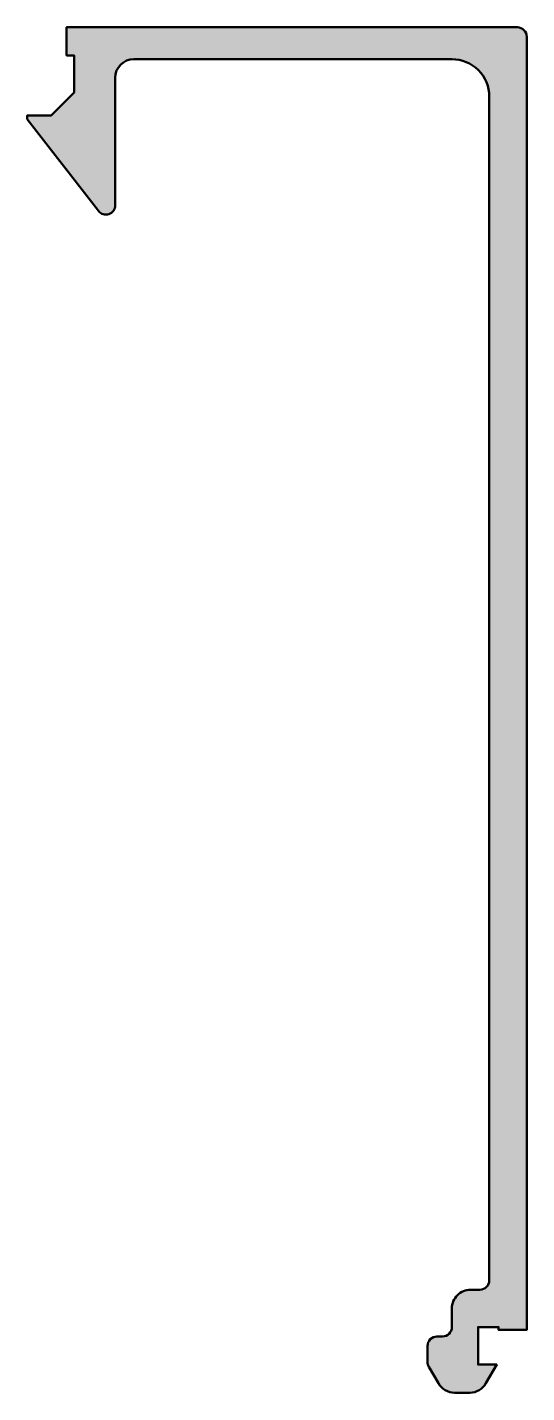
# Model space of a CAD drawing. Extents: x -1.7 to 25, y -72.9 to 0.
import ezdxf

# ---------------------------------------------------------------- set-up
doc = ezdxf.new("R2010")
doc.units = 0
doc.layers.add('0S-Alu contour', color=7, linetype='Continuous', lineweight=50)
doc.layers.add('0S-Alu hatch', color=252, linetype='Continuous', lineweight=25)

# ---------------------------------------------------------------- blocks, each defined once
blk = doc.blocks.new('153940__76A309C1_8044_4117_B8E0_5C358BE0E586_')
at = {"layer": '0S-Alu hatch'}
h = blk.add_hatch(color=256, dxfattribs=at)
edge = h.paths.add_edge_path()
edge.add_line((0.8000000000000326, -3.480926006636153), (0.8000000000000362, -1.500000000000028))
edge.add_line((0.8000000000000362, -1.500000000000028), (0.4000000000000199, -1.5))
edge.add_line((0.4000000000000199, -1.5), (0.400000000000027, 0))
edge.add_line((0.400000000000027, 0), (24.49999999999998, 0))
edge.add_ellipse((24.50000000000001, -0.4999999999999835), major_axis=(-0.4999999999999835, 0), ratio=1, start_angle=180, end_angle=270.00000000000244, ccw=False)
edge.add_line((24.99999999999999, -0.4999999999999858), (25, -69.55000000000001))
edge.add_line((25, -69.55000000000001), (23.5, -69.55000000000001))
edge.add_line((23.5, -69.55000000000001), (23.5, -69.4))
edge.add_line((23.5, -69.4), (22.39999999999999, -69.4))
edge.add_line((22.39999999999999, -69.4), (22.39999999999999, -71.4))
edge.add_line((22.39999999999999, -71.4), (23.39999999999998, -71.4))
edge.add_line((23.39999999999998, -71.4), (22.82264973081038, -72.39999999999996))
edge.add_ellipse((21.95662432702593, -71.8999999999999), major_axis=(-1.000000000000039, 0), ratio=1, start_angle=89.9999999999988, end_angle=149.9999999999976, ccw=False)
edge.add_line((21.95662432702591, -72.89999999999995), (21.14337567297406, -72.89999999999995))
edge.add_ellipse((21.14337567297404, -71.89999999999996), major_axis=(-0.9999999999999715, 0), ratio=1, start_angle=29.999999999999886, end_angle=90.00000000000102, ccw=False)
edge.add_line((20.27735026918963, -72.39999999999996), (19.76698729810784, -71.51602540378443))
edge.add_ellipse((20.20000000000001, -71.26602540378434), major_axis=(-0.5000000000000006, 0), ratio=1, start_angle=0, end_angle=30.000000000011312, ccw=False)
edge.add_line((19.7, -71.26602540378433), (19.69999999999999, -70.39999999999999))
edge.add_ellipse((20.19999999999996, -70.39999999999998), major_axis=(-0.4999999999999716, 0), ratio=1, start_angle=269.99999999999756, end_angle=360, ccw=False)
edge.add_line((20.19999999999999, -69.9), (20.49999999999999, -69.89999999999999))
edge.add_arc((20.50000000000001, -69.4), 0.5, 269.9999999999976, 360)
edge.add_line((21.00000000000001, -69.4), (21, -68.39999999999996))
edge.add_ellipse((21.99999999999998, -68.39999999999995), major_axis=(-0.9999999999999751, 0), ratio=1, start_angle=269.9999999999982, end_angle=360, ccw=False)
edge.add_line((22.00000000000001, -67.39999999999998), (22.50000000000001, -67.39999999999998))
edge.add_arc((22.50000000000001, -66.89999999999999), 0.4999999999999858, 270.0000000000004, 360)
edge.add_line((22.99999999999999, -66.89999999999999), (22.99999999999998, -3.699999999999988))
edge.add_arc((20.99999999999999, -3.700000000000002), 1.999999999999985, 0, 90.00000000000018)
edge.add_line((20.99999999999999, -1.700000000000017), (4.000000000000106, -1.69999999999996))
edge.add_arc((4.000000000000113, -2.700000000000031), 1.000000000000071, 90.0000000000004, 180)
edge.add_line((3.000000000000042, -2.700000000000031), (3.000000000000028, -9.50000000000005))
edge.add_ellipse((2.500000000000039, -9.499999999999984), major_axis=(-0.4999999999999889, 0), ratio=1, start_angle=37.793342955901096, end_angle=180, ccw=False)
edge.add_line((2.104886890459461, -9.806407621754346), (-1.69999999999996, -4.899999999999963))
edge.add_line((-1.69999999999996, -4.899999999999963), (-1.699999999999953, -4.699999999999988))
edge.add_line((-1.699999999999953, -4.699999999999988), (-0.4190739933638277, -4.69999999999996))
edge.add_line((-0.4190739933638277, -4.69999999999996), (0.8000000000000326, -3.480926006636153))
at = {"layer": '0S-Alu contour', "color": 7}
for points in [[(0.8000000000000326, -3.480926006636153), (0.8000000000000362, -1.500000000000028), (0.4000000000000199, -1.5), (0.400000000000027, 0), (24.49999999999998, 0)], [(24.99999999999999, -0.4999999999999858), (25, -69.55000000000001), (23.5, -69.55000000000001), (23.5, -69.4), (22.39999999999999, -69.4), (22.39999999999999, -71.4), (23.39999999999998, -71.4), (22.82264973081038, -72.39999999999996)], [(20.99999999999999, -1.700000000000017), (4.000000000000106, -1.69999999999996)], [(3.000000000000042, -2.700000000000031), (3.000000000000028, -9.50000000000005)], [(2.104886890459461, -9.806407621754346), (-1.69999999999996, -4.899999999999963), (-1.699999999999953, -4.699999999999988), (-0.4190739933638277, -4.69999999999996), (0.8000000000000326, -3.480926006636153)], [(22.99999999999999, -66.89999999999999), (22.99999999999998, -3.699999999999988)], [(22.00000000000001, -67.39999999999998), (22.50000000000001, -67.39999999999998)], [(21.00000000000001, -69.4), (21, -68.39999999999996)], [(20.19999999999999, -69.9), (20.49999999999999, -69.89999999999999)], [(19.7, -71.26602540378433), (19.69999999999999, -70.39999999999999)], [(20.27735026918963, -72.39999999999996), (19.76698729810784, -71.51602540378443)], [(21.95662432702591, -72.89999999999995), (21.14337567297406, -72.89999999999995)]]:
    blk.add_lwpolyline(points, dxfattribs=at)
at = {"layer": '0S-Alu contour', "color": 7, "extrusion": (0, 0, -1)}
for centre, radius, start, end in [((-24.50000000000001, -0.4999999999999835), 0.4999999999999835, 89.99999999999756, 180), ((-2.500000000000039, -9.499999999999984), 0.4999999999999889, 180, 322.2066570440989), ((-21.99999999999998, -68.39999999999995), 0.9999999999999751, 0, 90.00000000000183), ((-20.19999999999996, -70.39999999999998), 0.4999999999999716, 0, 90.00000000000244), ((-20.20000000000001, -71.26602540378434), 0.5000000000000006, 329.9999999999887, 0), ((-21.14337567297404, -71.89999999999996), 0.9999999999999715, 269.999999999999, 330.0000000000001), ((-21.95662432702593, -71.8999999999999), 1.000000000000039, 210.0000000000025, 270.0000000000012)]:
    blk.add_arc(centre, radius, start, end, dxfattribs=at)
at = {"layer": '0S-Alu contour', "color": 7}
for centre, radius, start, end in [((4.000000000000113, -2.700000000000031), 1.000000000000071, 90.0000000000004, 180), ((20.99999999999999, -3.700000000000002), 1.999999999999985, 0, 90.00000000000018), ((22.50000000000001, -66.89999999999999), 0.4999999999999858, 270.0000000000004, 0), ((20.50000000000001, -69.4), 0.5, 269.9999999999976, 0)]:
    blk.add_arc(centre, radius, start, end, dxfattribs=at)
blk = doc.blocks.new('153940__83395675_C0DF_4F65_B8E4_AEB5A3CE8174_')
at = {"layer": '0S-Alu contour', "color": 7}
blk.add_blockref('153940__76A309C1_8044_4117_B8E0_5C358BE0E586_', (0, 0), dxfattribs=at)

msp = doc.modelspace()

# ---------------------------------------------------------------- block references
at = {"layer": '0S-Alu contour', "color": 7}
msp.add_blockref('153940__83395675_C0DF_4F65_B8E4_AEB5A3CE8174_', (0, 0), dxfattribs=at)

doc.saveas('drawing.dxf')
